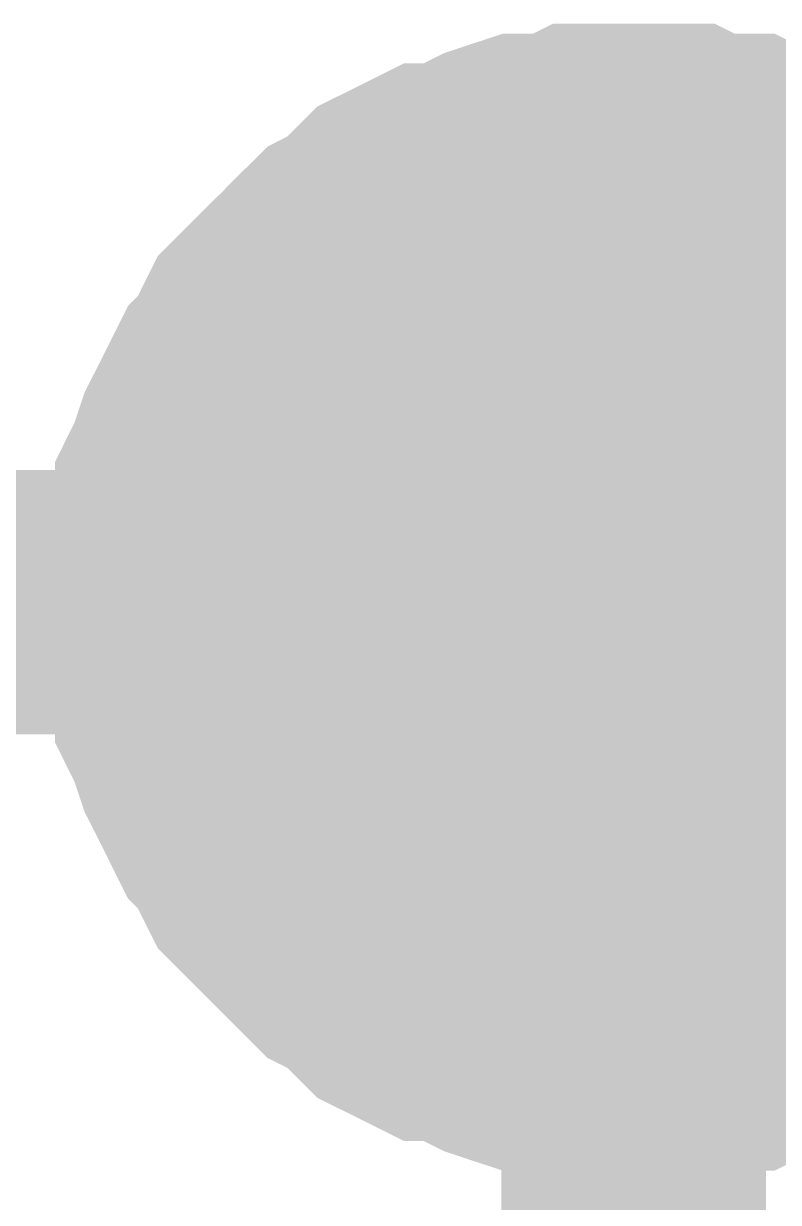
# Model space of a CAD drawing. Header units: inches. Extents: x 0 to 432, y 0 to 280.
# Drawn here: x 202.519 to 203.373, y 207.59 to 208.925 of the extents above; entities that cross this region are included whole.
import ezdxf

# ---------------------------------------------------------------- set-up
doc = ezdxf.new("R2010")
doc.units = ezdxf.units.IN
doc.layers.add('Sheet', color=255, linetype='Continuous')

msp = doc.modelspace()

# ---------------------------------------------------------------- linework, layer by layer
at = {"layer": 'Sheet'}
for points in [[(202.6926, 208.2698, 0.2997, 0.2997, 0), (202.6926, 208.2923, 0.2997, 0.2997, 0), (202.6926, 208.3259, 0.2997, 0.2997, 0), (202.7039, 208.3484, 0.2997, 0.2997, 0), (202.7039, 208.3709, 0.2997, 0.2997, 0), (202.7039, 208.3933, 0.2997, 0.2997, 0), (202.7151, 208.4158, 0.2997, 0.2997, 0), (202.7263, 208.4495, 0.2997, 0.2997, 0), (202.7376, 208.4719, 0.2997, 0.2997, 0), (202.7488, 208.4944, 0.2997, 0.2997, 0), (202.76, 208.5168, 0.2997, 0.2997, 0), (202.7712, 208.5281, 0.2997, 0.2997, 0), (202.7825, 208.5505, 0.2997, 0.2997, 0), (202.7937, 208.573, 0.2997, 0.2997, 0), (202.8162, 208.5955, 0.2997, 0.2997, 0), (202.8274, 208.6067, 0.2997, 0.2997, 0), (202.8499, 208.6291, 0.2997, 0.2997, 0), (202.8611, 208.6404, 0.2997, 0.2997, 0), (202.8836, 208.6628, 0.2997, 0.2997, 0), (202.906, 208.6741, 0.2997, 0.2997, 0), (202.9172, 208.6853, 0.2997, 0.2997, 0), (202.9397, 208.7078, 0.2997, 0.2997, 0), (202.9622, 208.719, 0.2997, 0.2997, 0), (202.9846, 208.7302, 0.2997, 0.2997, 0), (203.0071, 208.7302, 0.2997, 0.2997, 0), (203.0296, 208.7414, 0.2997, 0.2997, 0), (203.052, 208.7527, 0.2997, 0.2997, 0), (203.0857, 208.7639, 0.2997, 0.2997, 0), (203.1082, 208.7639, 0.2997, 0.2997, 0), (203.1306, 208.7639, 0.2997, 0.2997, 0), (203.1531, 208.7751, 0.2997, 0.2997, 0), (203.1868, 208.7751, 0.2997, 0.2997, 0), (203.2092, 208.7751, 0.2997, 0.2997, 0)], [(202.6926, 208.2698, 0.2997, 0.2997, 0), (202.6926, 208.2923, 0.2997, 0.2997, 0), (202.6926, 208.3259, 0.2997, 0.2997, 0), (202.7039, 208.3484, 0.2997, 0.2997, 0), (202.7039, 208.3709, 0.2997, 0.2997, 0), (202.7039, 208.3933, 0.2997, 0.2997, 0), (202.7151, 208.4158, 0.2997, 0.2997, 0), (202.7263, 208.4495, 0.2997, 0.2997, 0), (202.7376, 208.4719, 0.2997, 0.2997, 0), (202.7488, 208.4944, 0.2997, 0.2997, 0), (202.76, 208.5168, 0.2997, 0.2997, 0), (202.7712, 208.5281, 0.2997, 0.2997, 0), (202.7825, 208.5505, 0.2997, 0.2997, 0), (202.7937, 208.573, 0.2997, 0.2997, 0), (202.8162, 208.5955, 0.2997, 0.2997, 0), (202.8274, 208.6067, 0.2997, 0.2997, 0), (202.8499, 208.6291, 0.2997, 0.2997, 0), (202.8611, 208.6404, 0.2997, 0.2997, 0), (202.8836, 208.6628, 0.2997, 0.2997, 0), (202.906, 208.6741, 0.2997, 0.2997, 0), (202.9172, 208.6853, 0.2997, 0.2997, 0), (202.9397, 208.7078, 0.2997, 0.2997, 0), (202.9622, 208.719, 0.2997, 0.2997, 0), (202.9846, 208.7302, 0.2997, 0.2997, 0), (203.0071, 208.7302, 0.2997, 0.2997, 0), (203.0296, 208.7414, 0.2997, 0.2997, 0), (203.052, 208.7527, 0.2997, 0.2997, 0), (203.0857, 208.7639, 0.2997, 0.2997, 0), (203.1082, 208.7639, 0.2997, 0.2997, 0), (203.1306, 208.7639, 0.2997, 0.2997, 0), (203.1531, 208.7751, 0.2997, 0.2997, 0), (203.1868, 208.7751, 0.2997, 0.2997, 0), (203.2092, 208.7751, 0.2997, 0.2997, 0)], [(202.6926, 208.2698, 0.2997, 0.2997, 0), (202.6926, 208.2923, 0.2997, 0.2997, 0), (202.6926, 208.3259, 0.2997, 0.2997, 0), (202.7039, 208.3484, 0.2997, 0.2997, 0), (202.7039, 208.3709, 0.2997, 0.2997, 0), (202.7039, 208.3933, 0.2997, 0.2997, 0), (202.7151, 208.4158, 0.2997, 0.2997, 0), (202.7263, 208.4495, 0.2997, 0.2997, 0), (202.7376, 208.4719, 0.2997, 0.2997, 0), (202.7488, 208.4944, 0.2997, 0.2997, 0), (202.76, 208.5168, 0.2997, 0.2997, 0), (202.7712, 208.5281, 0.2997, 0.2997, 0), (202.7825, 208.5505, 0.2997, 0.2997, 0), (202.7937, 208.573, 0.2997, 0.2997, 0), (202.8162, 208.5955, 0.2997, 0.2997, 0), (202.8274, 208.6067, 0.2997, 0.2997, 0), (202.8499, 208.6291, 0.2997, 0.2997, 0), (202.8611, 208.6404, 0.2997, 0.2997, 0), (202.8836, 208.6628, 0.2997, 0.2997, 0), (202.906, 208.6741, 0.2997, 0.2997, 0), (202.9172, 208.6853, 0.2997, 0.2997, 0), (202.9397, 208.7078, 0.2997, 0.2997, 0), (202.9622, 208.719, 0.2997, 0.2997, 0), (202.9846, 208.7302, 0.2997, 0.2997, 0), (203.0071, 208.7302, 0.2997, 0.2997, 0), (203.0296, 208.7414, 0.2997, 0.2997, 0), (203.052, 208.7527, 0.2997, 0.2997, 0), (203.0857, 208.7639, 0.2997, 0.2997, 0), (203.1082, 208.7639, 0.2997, 0.2997, 0), (203.1306, 208.7639, 0.2997, 0.2997, 0), (203.1531, 208.7751, 0.2997, 0.2997, 0), (203.1868, 208.7751, 0.2997, 0.2997, 0), (203.2092, 208.7751, 0.2997, 0.2997, 0)], [(202.6926, 208.2698, 0.2997, 0.2997, 0), (202.6926, 208.2923, 0.2997, 0.2997, 0), (202.6926, 208.3259, 0.2997, 0.2997, 0), (202.7039, 208.3484, 0.2997, 0.2997, 0), (202.7039, 208.3709, 0.2997, 0.2997, 0), (202.7039, 208.3933, 0.2997, 0.2997, 0), (202.7151, 208.4158, 0.2997, 0.2997, 0), (202.7263, 208.4495, 0.2997, 0.2997, 0), (202.7376, 208.4719, 0.2997, 0.2997, 0), (202.7488, 208.4944, 0.2997, 0.2997, 0), (202.76, 208.5168, 0.2997, 0.2997, 0), (202.7712, 208.5281, 0.2997, 0.2997, 0), (202.7825, 208.5505, 0.2997, 0.2997, 0), (202.7937, 208.573, 0.2997, 0.2997, 0), (202.8162, 208.5955, 0.2997, 0.2997, 0), (202.8274, 208.6067, 0.2997, 0.2997, 0), (202.8499, 208.6291, 0.2997, 0.2997, 0), (202.8611, 208.6404, 0.2997, 0.2997, 0), (202.8836, 208.6628, 0.2997, 0.2997, 0), (202.906, 208.6741, 0.2997, 0.2997, 0), (202.9172, 208.6853, 0.2997, 0.2997, 0), (202.9397, 208.7078, 0.2997, 0.2997, 0), (202.9622, 208.719, 0.2997, 0.2997, 0), (202.9846, 208.7302, 0.2997, 0.2997, 0), (203.0071, 208.7302, 0.2997, 0.2997, 0), (203.0296, 208.7414, 0.2997, 0.2997, 0), (203.052, 208.7527, 0.2997, 0.2997, 0), (203.0857, 208.7639, 0.2997, 0.2997, 0), (203.1082, 208.7639, 0.2997, 0.2997, 0), (203.1306, 208.7639, 0.2997, 0.2997, 0), (203.1531, 208.7751, 0.2997, 0.2997, 0), (203.1868, 208.7751, 0.2997, 0.2997, 0), (203.2092, 208.7751, 0.2997, 0.2997, 0)], [(203.2092, 208.7751, 0.2997, 0.2997, 0), (203.2092, 208.7751, 0.2997, 0.2997, 0)], [(203.2092, 208.7751, 0.2997, 0.2997, 0), (203.2317, 208.7751, 0.2997, 0.2997, 0), (203.2654, 208.7751, 0.2997, 0.2997, 0), (203.2879, 208.7639, 0.2997, 0.2997, 0), (203.3103, 208.7639, 0.2997, 0.2997, 0), (203.3328, 208.7639, 0.2997, 0.2997, 0), (203.3552, 208.7527, 0.2997, 0.2997, 0), (203.3889, 208.7414, 0.2997, 0.2997, 0), (203.4114, 208.7302, 0.2997, 0.2997, 0), (203.4339, 208.7302, 0.2997, 0.2997, 0), (203.4563, 208.719, 0.2997, 0.2997, 0), (203.4676, 208.7078, 0.2997, 0.2997, 0), (203.49, 208.6853, 0.2997, 0.2997, 0), (203.5125, 208.6741, 0.2997, 0.2997, 0), (203.5349, 208.6628, 0.2997, 0.2997, 0)], [(203.2092, 208.7751, 0.2997, 0.2997, 0), (203.2092, 208.7751, 0.2997, 0.2997, 0)], [(203.2092, 208.7751, 0.2997, 0.2997, 0), (203.2317, 208.7751, 0.2997, 0.2997, 0), (203.2654, 208.7751, 0.2997, 0.2997, 0), (203.2879, 208.7639, 0.2997, 0.2997, 0), (203.3103, 208.7639, 0.2997, 0.2997, 0), (203.3328, 208.7639, 0.2997, 0.2997, 0), (203.3552, 208.7527, 0.2997, 0.2997, 0), (203.3889, 208.7414, 0.2997, 0.2997, 0), (203.4114, 208.7302, 0.2997, 0.2997, 0), (203.4339, 208.7302, 0.2997, 0.2997, 0), (203.4563, 208.719, 0.2997, 0.2997, 0), (203.4676, 208.7078, 0.2997, 0.2997, 0), (203.49, 208.6853, 0.2997, 0.2997, 0), (203.5125, 208.6741, 0.2997, 0.2997, 0), (203.5349, 208.6628, 0.2997, 0.2997, 0)], [(203.2092, 208.7751, 0.2997, 0.2997, 0), (203.2092, 208.7751, 0.2997, 0.2997, 0)], [(203.2092, 208.7751, 0.2997, 0.2997, 0), (203.2317, 208.7751, 0.2997, 0.2997, 0), (203.2654, 208.7751, 0.2997, 0.2997, 0), (203.2879, 208.7639, 0.2997, 0.2997, 0), (203.3103, 208.7639, 0.2997, 0.2997, 0), (203.3328, 208.7639, 0.2997, 0.2997, 0), (203.3552, 208.7527, 0.2997, 0.2997, 0), (203.3889, 208.7414, 0.2997, 0.2997, 0), (203.4114, 208.7302, 0.2997, 0.2997, 0), (203.4339, 208.7302, 0.2997, 0.2997, 0), (203.4563, 208.719, 0.2997, 0.2997, 0), (203.4676, 208.7078, 0.2997, 0.2997, 0), (203.49, 208.6853, 0.2997, 0.2997, 0), (203.5125, 208.6741, 0.2997, 0.2997, 0), (203.5349, 208.6628, 0.2997, 0.2997, 0)], [(203.2092, 208.7751, 0.2997, 0.2997, 0), (203.2092, 208.7751, 0.2997, 0.2997, 0)], [(203.2092, 208.7751, 0.2997, 0.2997, 0), (203.2317, 208.7751, 0.2997, 0.2997, 0), (203.2654, 208.7751, 0.2997, 0.2997, 0), (203.2879, 208.7639, 0.2997, 0.2997, 0), (203.3103, 208.7639, 0.2997, 0.2997, 0), (203.3328, 208.7639, 0.2997, 0.2997, 0), (203.3552, 208.7527, 0.2997, 0.2997, 0), (203.3889, 208.7414, 0.2997, 0.2997, 0), (203.4114, 208.7302, 0.2997, 0.2997, 0), (203.4339, 208.7302, 0.2997, 0.2997, 0), (203.4563, 208.719, 0.2997, 0.2997, 0), (203.4676, 208.7078, 0.2997, 0.2997, 0), (203.49, 208.6853, 0.2997, 0.2997, 0), (203.5125, 208.6741, 0.2997, 0.2997, 0), (203.5349, 208.6628, 0.2997, 0.2997, 0)], [(202.6926, 208.2698, 0.0991, 0.0991, 0), (202.6926, 208.2923, 0.0991, 0.0991, 0), (202.6926, 208.3259, 0.0991, 0.0991, 0), (202.7039, 208.3484, 0.0991, 0.0991, 0), (202.7039, 208.3709, 0.0991, 0.0991, 0), (202.7039, 208.3933, 0.0991, 0.0991, 0), (202.7151, 208.4158, 0.0991, 0.0991, 0), (202.7263, 208.4495, 0.0991, 0.0991, 0), (202.7376, 208.4719, 0.0991, 0.0991, 0), (202.7488, 208.4944, 0.0991, 0.0991, 0), (202.76, 208.5168, 0.0991, 0.0991, 0), (202.7712, 208.5281, 0.0991, 0.0991, 0), (202.7825, 208.5505, 0.0991, 0.0991, 0), (202.7937, 208.573, 0.0991, 0.0991, 0), (202.8162, 208.5955, 0.0991, 0.0991, 0), (202.8274, 208.6067, 0.0991, 0.0991, 0), (202.8499, 208.6291, 0.0991, 0.0991, 0), (202.8611, 208.6404, 0.0991, 0.0991, 0), (202.8836, 208.6628, 0.0991, 0.0991, 0), (202.906, 208.6741, 0.0991, 0.0991, 0), (202.9172, 208.6853, 0.0991, 0.0991, 0), (202.9397, 208.7078, 0.0991, 0.0991, 0), (202.9622, 208.719, 0.0991, 0.0991, 0), (202.9846, 208.7302, 0.0991, 0.0991, 0), (203.0071, 208.7302, 0.0991, 0.0991, 0), (203.0296, 208.7414, 0.0991, 0.0991, 0), (203.052, 208.7527, 0.0991, 0.0991, 0), (203.0857, 208.7639, 0.0991, 0.0991, 0), (203.1082, 208.7639, 0.0991, 0.0991, 0), (203.1306, 208.7639, 0.0991, 0.0991, 0), (203.1531, 208.7751, 0.0991, 0.0991, 0), (203.1868, 208.7751, 0.0991, 0.0991, 0), (203.2092, 208.7751, 0.0991, 0.0991, 0)], [(202.6926, 208.2698, 0.0991, 0.0991, 0), (202.6926, 208.2923, 0.0991, 0.0991, 0), (202.6926, 208.3259, 0.0991, 0.0991, 0), (202.7039, 208.3484, 0.0991, 0.0991, 0), (202.7039, 208.3709, 0.0991, 0.0991, 0), (202.7039, 208.3933, 0.0991, 0.0991, 0), (202.7151, 208.4158, 0.0991, 0.0991, 0), (202.7263, 208.4495, 0.0991, 0.0991, 0), (202.7376, 208.4719, 0.0991, 0.0991, 0), (202.7488, 208.4944, 0.0991, 0.0991, 0), (202.76, 208.5168, 0.0991, 0.0991, 0), (202.7712, 208.5281, 0.0991, 0.0991, 0), (202.7825, 208.5505, 0.0991, 0.0991, 0), (202.7937, 208.573, 0.0991, 0.0991, 0), (202.8162, 208.5955, 0.0991, 0.0991, 0), (202.8274, 208.6067, 0.0991, 0.0991, 0), (202.8499, 208.6291, 0.0991, 0.0991, 0), (202.8611, 208.6404, 0.0991, 0.0991, 0), (202.8836, 208.6628, 0.0991, 0.0991, 0), (202.906, 208.6741, 0.0991, 0.0991, 0), (202.9172, 208.6853, 0.0991, 0.0991, 0), (202.9397, 208.7078, 0.0991, 0.0991, 0), (202.9622, 208.719, 0.0991, 0.0991, 0), (202.9846, 208.7302, 0.0991, 0.0991, 0), (203.0071, 208.7302, 0.0991, 0.0991, 0), (203.0296, 208.7414, 0.0991, 0.0991, 0), (203.052, 208.7527, 0.0991, 0.0991, 0), (203.0857, 208.7639, 0.0991, 0.0991, 0), (203.1082, 208.7639, 0.0991, 0.0991, 0), (203.1306, 208.7639, 0.0991, 0.0991, 0), (203.1531, 208.7751, 0.0991, 0.0991, 0), (203.1868, 208.7751, 0.0991, 0.0991, 0), (203.2092, 208.7751, 0.0991, 0.0991, 0)], [(202.6926, 208.2698, 0.0991, 0.0991, 0), (202.6926, 208.2923, 0.0991, 0.0991, 0), (202.6926, 208.3259, 0.0991, 0.0991, 0), (202.7039, 208.3484, 0.0991, 0.0991, 0), (202.7039, 208.3709, 0.0991, 0.0991, 0), (202.7039, 208.3933, 0.0991, 0.0991, 0), (202.7151, 208.4158, 0.0991, 0.0991, 0), (202.7263, 208.4495, 0.0991, 0.0991, 0), (202.7376, 208.4719, 0.0991, 0.0991, 0), (202.7488, 208.4944, 0.0991, 0.0991, 0), (202.76, 208.5168, 0.0991, 0.0991, 0), (202.7712, 208.5281, 0.0991, 0.0991, 0), (202.7825, 208.5505, 0.0991, 0.0991, 0), (202.7937, 208.573, 0.0991, 0.0991, 0), (202.8162, 208.5955, 0.0991, 0.0991, 0), (202.8274, 208.6067, 0.0991, 0.0991, 0), (202.8499, 208.6291, 0.0991, 0.0991, 0), (202.8611, 208.6404, 0.0991, 0.0991, 0), (202.8836, 208.6628, 0.0991, 0.0991, 0), (202.906, 208.6741, 0.0991, 0.0991, 0), (202.9172, 208.6853, 0.0991, 0.0991, 0), (202.9397, 208.7078, 0.0991, 0.0991, 0), (202.9622, 208.719, 0.0991, 0.0991, 0), (202.9846, 208.7302, 0.0991, 0.0991, 0), (203.0071, 208.7302, 0.0991, 0.0991, 0), (203.0296, 208.7414, 0.0991, 0.0991, 0), (203.052, 208.7527, 0.0991, 0.0991, 0), (203.0857, 208.7639, 0.0991, 0.0991, 0), (203.1082, 208.7639, 0.0991, 0.0991, 0), (203.1306, 208.7639, 0.0991, 0.0991, 0), (203.1531, 208.7751, 0.0991, 0.0991, 0), (203.1868, 208.7751, 0.0991, 0.0991, 0), (203.2092, 208.7751, 0.0991, 0.0991, 0)], [(202.6926, 208.2698, 0.0991, 0.0991, 0), (202.6926, 208.2923, 0.0991, 0.0991, 0), (202.6926, 208.3259, 0.0991, 0.0991, 0), (202.7039, 208.3484, 0.0991, 0.0991, 0), (202.7039, 208.3709, 0.0991, 0.0991, 0), (202.7039, 208.3933, 0.0991, 0.0991, 0), (202.7151, 208.4158, 0.0991, 0.0991, 0), (202.7263, 208.4495, 0.0991, 0.0991, 0), (202.7376, 208.4719, 0.0991, 0.0991, 0), (202.7488, 208.4944, 0.0991, 0.0991, 0), (202.76, 208.5168, 0.0991, 0.0991, 0), (202.7712, 208.5281, 0.0991, 0.0991, 0), (202.7825, 208.5505, 0.0991, 0.0991, 0), (202.7937, 208.573, 0.0991, 0.0991, 0), (202.8162, 208.5955, 0.0991, 0.0991, 0), (202.8274, 208.6067, 0.0991, 0.0991, 0), (202.8499, 208.6291, 0.0991, 0.0991, 0), (202.8611, 208.6404, 0.0991, 0.0991, 0), (202.8836, 208.6628, 0.0991, 0.0991, 0), (202.906, 208.6741, 0.0991, 0.0991, 0), (202.9172, 208.6853, 0.0991, 0.0991, 0), (202.9397, 208.7078, 0.0991, 0.0991, 0), (202.9622, 208.719, 0.0991, 0.0991, 0), (202.9846, 208.7302, 0.0991, 0.0991, 0), (203.0071, 208.7302, 0.0991, 0.0991, 0), (203.0296, 208.7414, 0.0991, 0.0991, 0), (203.052, 208.7527, 0.0991, 0.0991, 0), (203.0857, 208.7639, 0.0991, 0.0991, 0), (203.1082, 208.7639, 0.0991, 0.0991, 0), (203.1306, 208.7639, 0.0991, 0.0991, 0), (203.1531, 208.7751, 0.0991, 0.0991, 0), (203.1868, 208.7751, 0.0991, 0.0991, 0), (203.2092, 208.7751, 0.0991, 0.0991, 0)], [(203.2092, 208.7751, 0.0991, 0.0991, 0), (203.2092, 208.7751, 0.0991, 0.0991, 0)], [(203.2092, 208.7751, 0.0991, 0.0991, 0), (203.2317, 208.7751, 0.0991, 0.0991, 0), (203.2654, 208.7751, 0.0991, 0.0991, 0), (203.2879, 208.7639, 0.0991, 0.0991, 0), (203.3103, 208.7639, 0.0991, 0.0991, 0), (203.3328, 208.7639, 0.0991, 0.0991, 0), (203.3552, 208.7527, 0.0991, 0.0991, 0), (203.3889, 208.7414, 0.0991, 0.0991, 0), (203.4114, 208.7302, 0.0991, 0.0991, 0), (203.4339, 208.7302, 0.0991, 0.0991, 0)], [(203.2092, 208.7751, 0.0991, 0.0991, 0), (203.2092, 208.7751, 0.0991, 0.0991, 0)], [(203.2092, 208.7751, 0.0991, 0.0991, 0), (203.2317, 208.7751, 0.0991, 0.0991, 0), (203.2654, 208.7751, 0.0991, 0.0991, 0), (203.2879, 208.7639, 0.0991, 0.0991, 0), (203.3103, 208.7639, 0.0991, 0.0991, 0), (203.3328, 208.7639, 0.0991, 0.0991, 0), (203.3552, 208.7527, 0.0991, 0.0991, 0), (203.3889, 208.7414, 0.0991, 0.0991, 0), (203.4114, 208.7302, 0.0991, 0.0991, 0), (203.4339, 208.7302, 0.0991, 0.0991, 0)], [(203.2092, 208.7751, 0.0991, 0.0991, 0), (203.2092, 208.7751, 0.0991, 0.0991, 0)], [(203.2092, 208.7751, 0.0991, 0.0991, 0), (203.2317, 208.7751, 0.0991, 0.0991, 0), (203.2654, 208.7751, 0.0991, 0.0991, 0), (203.2879, 208.7639, 0.0991, 0.0991, 0), (203.3103, 208.7639, 0.0991, 0.0991, 0), (203.3328, 208.7639, 0.0991, 0.0991, 0), (203.3552, 208.7527, 0.0991, 0.0991, 0), (203.3889, 208.7414, 0.0991, 0.0991, 0), (203.4114, 208.7302, 0.0991, 0.0991, 0), (203.4339, 208.7302, 0.0991, 0.0991, 0)], [(203.2092, 208.7751, 0.0991, 0.0991, 0), (203.2092, 208.7751, 0.0991, 0.0991, 0)], [(203.2092, 208.7751, 0.0991, 0.0991, 0), (203.2317, 208.7751, 0.0991, 0.0991, 0), (203.2654, 208.7751, 0.0991, 0.0991, 0), (203.2879, 208.7639, 0.0991, 0.0991, 0), (203.3103, 208.7639, 0.0991, 0.0991, 0), (203.3328, 208.7639, 0.0991, 0.0991, 0), (203.3552, 208.7527, 0.0991, 0.0991, 0), (203.3889, 208.7414, 0.0991, 0.0991, 0), (203.4114, 208.7302, 0.0991, 0.0991, 0), (203.4339, 208.7302, 0.0991, 0.0991, 0)], [(96.5283, 205.4735, 0.2997, 0.2997, 0), (96.5283, 208.2698, 0.2997, 0.2997, 0), (111.7685, 208.2698, 0.2997, 0.2997, 0), (203.2092, 208.2698, 0.2997, 0.2997, 0), (215.9, 208.2698, 0.2997, 0.2997, 0), (312.4283, 208.2698, 0.2997, 0.2997, 0), (312.4283, 199.3757, 0.2997, 0.2997, 0)], [(203.2092, 207.7644, 0.2997, 0.2997, 0), (203.1868, 207.7644, 0.2997, 0.2997, 0), (203.1531, 207.7644, 0.2997, 0.2997, 0), (203.1306, 207.7757, 0.2997, 0.2997, 0), (203.1082, 207.7757, 0.2997, 0.2997, 0), (203.0857, 207.7757, 0.2997, 0.2997, 0), (203.052, 207.7869, 0.2997, 0.2997, 0), (203.0296, 207.7981, 0.2997, 0.2997, 0), (203.0071, 207.8094, 0.2997, 0.2997, 0), (202.9846, 207.8094, 0.2997, 0.2997, 0), (202.9622, 207.8206, 0.2997, 0.2997, 0), (202.9397, 207.8318, 0.2997, 0.2997, 0), (202.9172, 207.8543, 0.2997, 0.2997, 0), (202.906, 207.8655, 0.2997, 0.2997, 0), (202.8836, 207.8767, 0.2997, 0.2997, 0), (202.8611, 207.8992, 0.2997, 0.2997, 0), (202.8499, 207.9104, 0.2997, 0.2997, 0), (202.8274, 207.9329, 0.2997, 0.2997, 0), (202.8162, 207.9441, 0.2997, 0.2997, 0), (202.7937, 207.9666, 0.2997, 0.2997, 0), (202.7825, 207.989, 0.2997, 0.2997, 0), (202.7712, 208.0115, 0.2997, 0.2997, 0), (202.76, 208.0227, 0.2997, 0.2997, 0), (202.7488, 208.0452, 0.2997, 0.2997, 0), (202.7376, 208.0677, 0.2997, 0.2997, 0), (202.7263, 208.0901, 0.2997, 0.2997, 0), (202.7151, 208.1238, 0.2997, 0.2997, 0), (202.7039, 208.1463, 0.2997, 0.2997, 0), (202.7039, 208.1687, 0.2997, 0.2997, 0), (202.7039, 208.1912, 0.2997, 0.2997, 0), (202.6926, 208.2136, 0.2997, 0.2997, 0), (202.6926, 208.2473, 0.2997, 0.2997, 0), (202.6926, 208.2698, 0.2997, 0.2997, 0)], [(202.6926, 208.2698, 0.2997, 0.2997, 0), (202.6926, 208.2698, 0.2997, 0.2997, 0)], [(203.2092, 207.7644, 0.2997, 0.2997, 0), (203.1868, 207.7644, 0.2997, 0.2997, 0), (203.1531, 207.7644, 0.2997, 0.2997, 0), (203.1306, 207.7757, 0.2997, 0.2997, 0), (203.1082, 207.7757, 0.2997, 0.2997, 0), (203.0857, 207.7757, 0.2997, 0.2997, 0), (203.052, 207.7869, 0.2997, 0.2997, 0), (203.0296, 207.7981, 0.2997, 0.2997, 0), (203.0071, 207.8094, 0.2997, 0.2997, 0), (202.9846, 207.8094, 0.2997, 0.2997, 0), (202.9622, 207.8206, 0.2997, 0.2997, 0), (202.9397, 207.8318, 0.2997, 0.2997, 0), (202.9172, 207.8543, 0.2997, 0.2997, 0), (202.906, 207.8655, 0.2997, 0.2997, 0), (202.8836, 207.8767, 0.2997, 0.2997, 0), (202.8611, 207.8992, 0.2997, 0.2997, 0), (202.8499, 207.9104, 0.2997, 0.2997, 0), (202.8274, 207.9329, 0.2997, 0.2997, 0), (202.8162, 207.9441, 0.2997, 0.2997, 0), (202.7937, 207.9666, 0.2997, 0.2997, 0), (202.7825, 207.989, 0.2997, 0.2997, 0), (202.7712, 208.0115, 0.2997, 0.2997, 0), (202.76, 208.0227, 0.2997, 0.2997, 0), (202.7488, 208.0452, 0.2997, 0.2997, 0), (202.7376, 208.0677, 0.2997, 0.2997, 0), (202.7263, 208.0901, 0.2997, 0.2997, 0), (202.7151, 208.1238, 0.2997, 0.2997, 0), (202.7039, 208.1463, 0.2997, 0.2997, 0), (202.7039, 208.1687, 0.2997, 0.2997, 0), (202.7039, 208.1912, 0.2997, 0.2997, 0), (202.6926, 208.2136, 0.2997, 0.2997, 0), (202.6926, 208.2473, 0.2997, 0.2997, 0), (202.6926, 208.2698, 0.2997, 0.2997, 0)], [(202.6926, 208.2698, 0.2997, 0.2997, 0), (202.6926, 208.2698, 0.2997, 0.2997, 0)], [(203.2092, 207.7644, 0.2997, 0.2997, 0), (203.1868, 207.7644, 0.2997, 0.2997, 0), (203.1531, 207.7644, 0.2997, 0.2997, 0), (203.1306, 207.7757, 0.2997, 0.2997, 0), (203.1082, 207.7757, 0.2997, 0.2997, 0), (203.0857, 207.7757, 0.2997, 0.2997, 0), (203.052, 207.7869, 0.2997, 0.2997, 0), (203.0296, 207.7981, 0.2997, 0.2997, 0), (203.0071, 207.8094, 0.2997, 0.2997, 0), (202.9846, 207.8094, 0.2997, 0.2997, 0), (202.9622, 207.8206, 0.2997, 0.2997, 0), (202.9397, 207.8318, 0.2997, 0.2997, 0), (202.9172, 207.8543, 0.2997, 0.2997, 0), (202.906, 207.8655, 0.2997, 0.2997, 0), (202.8836, 207.8767, 0.2997, 0.2997, 0), (202.8611, 207.8992, 0.2997, 0.2997, 0), (202.8499, 207.9104, 0.2997, 0.2997, 0), (202.8274, 207.9329, 0.2997, 0.2997, 0), (202.8162, 207.9441, 0.2997, 0.2997, 0), (202.7937, 207.9666, 0.2997, 0.2997, 0), (202.7825, 207.989, 0.2997, 0.2997, 0), (202.7712, 208.0115, 0.2997, 0.2997, 0), (202.76, 208.0227, 0.2997, 0.2997, 0), (202.7488, 208.0452, 0.2997, 0.2997, 0), (202.7376, 208.0677, 0.2997, 0.2997, 0), (202.7263, 208.0901, 0.2997, 0.2997, 0), (202.7151, 208.1238, 0.2997, 0.2997, 0), (202.7039, 208.1463, 0.2997, 0.2997, 0), (202.7039, 208.1687, 0.2997, 0.2997, 0), (202.7039, 208.1912, 0.2997, 0.2997, 0), (202.6926, 208.2136, 0.2997, 0.2997, 0), (202.6926, 208.2473, 0.2997, 0.2997, 0), (202.6926, 208.2698, 0.2997, 0.2997, 0)], [(202.6926, 208.2698, 0.2997, 0.2997, 0), (202.6926, 208.2698, 0.2997, 0.2997, 0)], [(203.2092, 207.7644, 0.2997, 0.2997, 0), (203.1868, 207.7644, 0.2997, 0.2997, 0), (203.1531, 207.7644, 0.2997, 0.2997, 0), (203.1306, 207.7757, 0.2997, 0.2997, 0), (203.1082, 207.7757, 0.2997, 0.2997, 0), (203.0857, 207.7757, 0.2997, 0.2997, 0), (203.052, 207.7869, 0.2997, 0.2997, 0), (203.0296, 207.7981, 0.2997, 0.2997, 0), (203.0071, 207.8094, 0.2997, 0.2997, 0), (202.9846, 207.8094, 0.2997, 0.2997, 0), (202.9622, 207.8206, 0.2997, 0.2997, 0), (202.9397, 207.8318, 0.2997, 0.2997, 0), (202.9172, 207.8543, 0.2997, 0.2997, 0), (202.906, 207.8655, 0.2997, 0.2997, 0), (202.8836, 207.8767, 0.2997, 0.2997, 0), (202.8611, 207.8992, 0.2997, 0.2997, 0), (202.8499, 207.9104, 0.2997, 0.2997, 0), (202.8274, 207.9329, 0.2997, 0.2997, 0), (202.8162, 207.9441, 0.2997, 0.2997, 0), (202.7937, 207.9666, 0.2997, 0.2997, 0), (202.7825, 207.989, 0.2997, 0.2997, 0), (202.7712, 208.0115, 0.2997, 0.2997, 0), (202.76, 208.0227, 0.2997, 0.2997, 0), (202.7488, 208.0452, 0.2997, 0.2997, 0), (202.7376, 208.0677, 0.2997, 0.2997, 0), (202.7263, 208.0901, 0.2997, 0.2997, 0), (202.7151, 208.1238, 0.2997, 0.2997, 0), (202.7039, 208.1463, 0.2997, 0.2997, 0), (202.7039, 208.1687, 0.2997, 0.2997, 0), (202.7039, 208.1912, 0.2997, 0.2997, 0), (202.6926, 208.2136, 0.2997, 0.2997, 0), (202.6926, 208.2473, 0.2997, 0.2997, 0), (202.6926, 208.2698, 0.2997, 0.2997, 0)], [(202.6926, 208.2698, 0.2997, 0.2997, 0), (202.6926, 208.2698, 0.2997, 0.2997, 0)], [(203.2092, 205.7318, 0.2997, 0.2997, 0), (203.2092, 208.2698, 0.2997, 0.2997, 0)], [(203.2092, 207.7644, 0.0991, 0.0991, 0), (203.1868, 207.7644, 0.0991, 0.0991, 0), (203.1531, 207.7644, 0.0991, 0.0991, 0), (203.1306, 207.7757, 0.0991, 0.0991, 0), (203.1082, 207.7757, 0.0991, 0.0991, 0), (203.0857, 207.7757, 0.0991, 0.0991, 0), (203.052, 207.7869, 0.0991, 0.0991, 0), (203.0296, 207.7981, 0.0991, 0.0991, 0), (203.0071, 207.8094, 0.0991, 0.0991, 0), (202.9846, 207.8094, 0.0991, 0.0991, 0), (202.9622, 207.8206, 0.0991, 0.0991, 0), (202.9397, 207.8318, 0.0991, 0.0991, 0), (202.9172, 207.8543, 0.0991, 0.0991, 0), (202.906, 207.8655, 0.0991, 0.0991, 0), (202.8836, 207.8767, 0.0991, 0.0991, 0), (202.8611, 207.8992, 0.0991, 0.0991, 0), (202.8499, 207.9104, 0.0991, 0.0991, 0), (202.8274, 207.9329, 0.0991, 0.0991, 0), (202.8162, 207.9441, 0.0991, 0.0991, 0), (202.7937, 207.9666, 0.0991, 0.0991, 0), (202.7825, 207.989, 0.0991, 0.0991, 0), (202.7712, 208.0115, 0.0991, 0.0991, 0), (202.76, 208.0227, 0.0991, 0.0991, 0), (202.7488, 208.0452, 0.0991, 0.0991, 0), (202.7376, 208.0677, 0.0991, 0.0991, 0), (202.7263, 208.0901, 0.0991, 0.0991, 0), (202.7151, 208.1238, 0.0991, 0.0991, 0), (202.7039, 208.1463, 0.0991, 0.0991, 0), (202.7039, 208.1687, 0.0991, 0.0991, 0), (202.7039, 208.1912, 0.0991, 0.0991, 0), (202.6926, 208.2136, 0.0991, 0.0991, 0), (202.6926, 208.2473, 0.0991, 0.0991, 0), (202.6926, 208.2698, 0.0991, 0.0991, 0)], [(202.6926, 208.2698, 0.0991, 0.0991, 0), (202.6926, 208.2698, 0.0991, 0.0991, 0)], [(203.2092, 207.7644, 0.0991, 0.0991, 0), (203.1868, 207.7644, 0.0991, 0.0991, 0), (203.1531, 207.7644, 0.0991, 0.0991, 0), (203.1306, 207.7757, 0.0991, 0.0991, 0), (203.1082, 207.7757, 0.0991, 0.0991, 0), (203.0857, 207.7757, 0.0991, 0.0991, 0), (203.052, 207.7869, 0.0991, 0.0991, 0), (203.0296, 207.7981, 0.0991, 0.0991, 0), (203.0071, 207.8094, 0.0991, 0.0991, 0), (202.9846, 207.8094, 0.0991, 0.0991, 0), (202.9622, 207.8206, 0.0991, 0.0991, 0), (202.9397, 207.8318, 0.0991, 0.0991, 0), (202.9172, 207.8543, 0.0991, 0.0991, 0), (202.906, 207.8655, 0.0991, 0.0991, 0), (202.8836, 207.8767, 0.0991, 0.0991, 0), (202.8611, 207.8992, 0.0991, 0.0991, 0), (202.8499, 207.9104, 0.0991, 0.0991, 0), (202.8274, 207.9329, 0.0991, 0.0991, 0), (202.8162, 207.9441, 0.0991, 0.0991, 0), (202.7937, 207.9666, 0.0991, 0.0991, 0), (202.7825, 207.989, 0.0991, 0.0991, 0), (202.7712, 208.0115, 0.0991, 0.0991, 0), (202.76, 208.0227, 0.0991, 0.0991, 0), (202.7488, 208.0452, 0.0991, 0.0991, 0), (202.7376, 208.0677, 0.0991, 0.0991, 0), (202.7263, 208.0901, 0.0991, 0.0991, 0), (202.7151, 208.1238, 0.0991, 0.0991, 0), (202.7039, 208.1463, 0.0991, 0.0991, 0), (202.7039, 208.1687, 0.0991, 0.0991, 0), (202.7039, 208.1912, 0.0991, 0.0991, 0), (202.6926, 208.2136, 0.0991, 0.0991, 0), (202.6926, 208.2473, 0.0991, 0.0991, 0), (202.6926, 208.2698, 0.0991, 0.0991, 0)], [(202.6926, 208.2698, 0.0991, 0.0991, 0), (202.6926, 208.2698, 0.0991, 0.0991, 0)], [(203.2092, 207.7644, 0.0991, 0.0991, 0), (203.1868, 207.7644, 0.0991, 0.0991, 0), (203.1531, 207.7644, 0.0991, 0.0991, 0), (203.1306, 207.7757, 0.0991, 0.0991, 0), (203.1082, 207.7757, 0.0991, 0.0991, 0), (203.0857, 207.7757, 0.0991, 0.0991, 0), (203.052, 207.7869, 0.0991, 0.0991, 0), (203.0296, 207.7981, 0.0991, 0.0991, 0), (203.0071, 207.8094, 0.0991, 0.0991, 0), (202.9846, 207.8094, 0.0991, 0.0991, 0), (202.9622, 207.8206, 0.0991, 0.0991, 0), (202.9397, 207.8318, 0.0991, 0.0991, 0), (202.9172, 207.8543, 0.0991, 0.0991, 0), (202.906, 207.8655, 0.0991, 0.0991, 0), (202.8836, 207.8767, 0.0991, 0.0991, 0), (202.8611, 207.8992, 0.0991, 0.0991, 0), (202.8499, 207.9104, 0.0991, 0.0991, 0), (202.8274, 207.9329, 0.0991, 0.0991, 0), (202.8162, 207.9441, 0.0991, 0.0991, 0), (202.7937, 207.9666, 0.0991, 0.0991, 0), (202.7825, 207.989, 0.0991, 0.0991, 0), (202.7712, 208.0115, 0.0991, 0.0991, 0), (202.76, 208.0227, 0.0991, 0.0991, 0), (202.7488, 208.0452, 0.0991, 0.0991, 0), (202.7376, 208.0677, 0.0991, 0.0991, 0), (202.7263, 208.0901, 0.0991, 0.0991, 0), (202.7151, 208.1238, 0.0991, 0.0991, 0), (202.7039, 208.1463, 0.0991, 0.0991, 0), (202.7039, 208.1687, 0.0991, 0.0991, 0), (202.7039, 208.1912, 0.0991, 0.0991, 0), (202.6926, 208.2136, 0.0991, 0.0991, 0), (202.6926, 208.2473, 0.0991, 0.0991, 0), (202.6926, 208.2698, 0.0991, 0.0991, 0)], [(202.6926, 208.2698, 0.0991, 0.0991, 0), (202.6926, 208.2698, 0.0991, 0.0991, 0)], [(203.2092, 207.7644, 0.0991, 0.0991, 0), (203.1868, 207.7644, 0.0991, 0.0991, 0), (203.1531, 207.7644, 0.0991, 0.0991, 0), (203.1306, 207.7757, 0.0991, 0.0991, 0), (203.1082, 207.7757, 0.0991, 0.0991, 0), (203.0857, 207.7757, 0.0991, 0.0991, 0), (203.052, 207.7869, 0.0991, 0.0991, 0), (203.0296, 207.7981, 0.0991, 0.0991, 0), (203.0071, 207.8094, 0.0991, 0.0991, 0), (202.9846, 207.8094, 0.0991, 0.0991, 0), (202.9622, 207.8206, 0.0991, 0.0991, 0), (202.9397, 207.8318, 0.0991, 0.0991, 0), (202.9172, 207.8543, 0.0991, 0.0991, 0), (202.906, 207.8655, 0.0991, 0.0991, 0), (202.8836, 207.8767, 0.0991, 0.0991, 0), (202.8611, 207.8992, 0.0991, 0.0991, 0), (202.8499, 207.9104, 0.0991, 0.0991, 0), (202.8274, 207.9329, 0.0991, 0.0991, 0), (202.8162, 207.9441, 0.0991, 0.0991, 0), (202.7937, 207.9666, 0.0991, 0.0991, 0), (202.7825, 207.989, 0.0991, 0.0991, 0), (202.7712, 208.0115, 0.0991, 0.0991, 0), (202.76, 208.0227, 0.0991, 0.0991, 0), (202.7488, 208.0452, 0.0991, 0.0991, 0), (202.7376, 208.0677, 0.0991, 0.0991, 0), (202.7263, 208.0901, 0.0991, 0.0991, 0), (202.7151, 208.1238, 0.0991, 0.0991, 0), (202.7039, 208.1463, 0.0991, 0.0991, 0), (202.7039, 208.1687, 0.0991, 0.0991, 0), (202.7039, 208.1912, 0.0991, 0.0991, 0), (202.6926, 208.2136, 0.0991, 0.0991, 0), (202.6926, 208.2473, 0.0991, 0.0991, 0), (202.6926, 208.2698, 0.0991, 0.0991, 0)], [(202.6926, 208.2698, 0.0991, 0.0991, 0), (202.6926, 208.2698, 0.0991, 0.0991, 0)], [(203.5349, 207.8767, 0.2997, 0.2997, 0), (203.5125, 207.8655, 0.2997, 0.2997, 0), (203.49, 207.8543, 0.2997, 0.2997, 0), (203.4676, 207.8318, 0.2997, 0.2997, 0), (203.4563, 207.8206, 0.2997, 0.2997, 0), (203.4339, 207.8094, 0.2997, 0.2997, 0), (203.4114, 207.8094, 0.2997, 0.2997, 0), (203.3889, 207.7981, 0.2997, 0.2997, 0), (203.3552, 207.7869, 0.2997, 0.2997, 0), (203.3328, 207.7757, 0.2997, 0.2997, 0), (203.3103, 207.7757, 0.2997, 0.2997, 0), (203.2879, 207.7757, 0.2997, 0.2997, 0), (203.2654, 207.7644, 0.2997, 0.2997, 0), (203.2317, 207.7644, 0.2997, 0.2997, 0), (203.2092, 207.7644, 0.2997, 0.2997, 0)], [(203.5349, 207.8767, 0.2997, 0.2997, 0), (203.5125, 207.8655, 0.2997, 0.2997, 0), (203.49, 207.8543, 0.2997, 0.2997, 0), (203.4676, 207.8318, 0.2997, 0.2997, 0), (203.4563, 207.8206, 0.2997, 0.2997, 0), (203.4339, 207.8094, 0.2997, 0.2997, 0), (203.4114, 207.8094, 0.2997, 0.2997, 0), (203.3889, 207.7981, 0.2997, 0.2997, 0), (203.3552, 207.7869, 0.2997, 0.2997, 0), (203.3328, 207.7757, 0.2997, 0.2997, 0), (203.3103, 207.7757, 0.2997, 0.2997, 0), (203.2879, 207.7757, 0.2997, 0.2997, 0), (203.2654, 207.7644, 0.2997, 0.2997, 0), (203.2317, 207.7644, 0.2997, 0.2997, 0), (203.2092, 207.7644, 0.2997, 0.2997, 0)], [(203.5349, 207.8767, 0.2997, 0.2997, 0), (203.5125, 207.8655, 0.2997, 0.2997, 0), (203.49, 207.8543, 0.2997, 0.2997, 0), (203.4676, 207.8318, 0.2997, 0.2997, 0), (203.4563, 207.8206, 0.2997, 0.2997, 0), (203.4339, 207.8094, 0.2997, 0.2997, 0), (203.4114, 207.8094, 0.2997, 0.2997, 0), (203.3889, 207.7981, 0.2997, 0.2997, 0), (203.3552, 207.7869, 0.2997, 0.2997, 0), (203.3328, 207.7757, 0.2997, 0.2997, 0), (203.3103, 207.7757, 0.2997, 0.2997, 0), (203.2879, 207.7757, 0.2997, 0.2997, 0), (203.2654, 207.7644, 0.2997, 0.2997, 0), (203.2317, 207.7644, 0.2997, 0.2997, 0), (203.2092, 207.7644, 0.2997, 0.2997, 0)], [(203.5349, 207.8767, 0.2997, 0.2997, 0), (203.5125, 207.8655, 0.2997, 0.2997, 0), (203.49, 207.8543, 0.2997, 0.2997, 0), (203.4676, 207.8318, 0.2997, 0.2997, 0), (203.4563, 207.8206, 0.2997, 0.2997, 0), (203.4339, 207.8094, 0.2997, 0.2997, 0), (203.4114, 207.8094, 0.2997, 0.2997, 0), (203.3889, 207.7981, 0.2997, 0.2997, 0), (203.3552, 207.7869, 0.2997, 0.2997, 0), (203.3328, 207.7757, 0.2997, 0.2997, 0), (203.3103, 207.7757, 0.2997, 0.2997, 0), (203.2879, 207.7757, 0.2997, 0.2997, 0), (203.2654, 207.7644, 0.2997, 0.2997, 0), (203.2317, 207.7644, 0.2997, 0.2997, 0), (203.2092, 207.7644, 0.2997, 0.2997, 0)], [(203.4339, 207.8094, 0.0991, 0.0991, 0), (203.4114, 207.8094, 0.0991, 0.0991, 0), (203.3889, 207.7981, 0.0991, 0.0991, 0), (203.3552, 207.7869, 0.0991, 0.0991, 0), (203.3328, 207.7757, 0.0991, 0.0991, 0), (203.3103, 207.7757, 0.0991, 0.0991, 0), (203.2879, 207.7757, 0.0991, 0.0991, 0), (203.2654, 207.7644, 0.0991, 0.0991, 0), (203.2317, 207.7644, 0.0991, 0.0991, 0), (203.2092, 207.7644, 0.0991, 0.0991, 0)], [(203.4339, 207.8094, 0.0991, 0.0991, 0), (203.4114, 207.8094, 0.0991, 0.0991, 0), (203.3889, 207.7981, 0.0991, 0.0991, 0), (203.3552, 207.7869, 0.0991, 0.0991, 0), (203.3328, 207.7757, 0.0991, 0.0991, 0), (203.3103, 207.7757, 0.0991, 0.0991, 0), (203.2879, 207.7757, 0.0991, 0.0991, 0), (203.2654, 207.7644, 0.0991, 0.0991, 0), (203.2317, 207.7644, 0.0991, 0.0991, 0), (203.2092, 207.7644, 0.0991, 0.0991, 0)], [(203.4339, 207.8094, 0.0991, 0.0991, 0), (203.4114, 207.8094, 0.0991, 0.0991, 0), (203.3889, 207.7981, 0.0991, 0.0991, 0), (203.3552, 207.7869, 0.0991, 0.0991, 0), (203.3328, 207.7757, 0.0991, 0.0991, 0), (203.3103, 207.7757, 0.0991, 0.0991, 0), (203.2879, 207.7757, 0.0991, 0.0991, 0), (203.2654, 207.7644, 0.0991, 0.0991, 0), (203.2317, 207.7644, 0.0991, 0.0991, 0), (203.2092, 207.7644, 0.0991, 0.0991, 0)], [(203.4339, 207.8094, 0.0991, 0.0991, 0), (203.4114, 207.8094, 0.0991, 0.0991, 0), (203.3889, 207.7981, 0.0991, 0.0991, 0), (203.3552, 207.7869, 0.0991, 0.0991, 0), (203.3328, 207.7757, 0.0991, 0.0991, 0), (203.3103, 207.7757, 0.0991, 0.0991, 0), (203.2879, 207.7757, 0.0991, 0.0991, 0), (203.2654, 207.7644, 0.0991, 0.0991, 0), (203.2317, 207.7644, 0.0991, 0.0991, 0), (203.2092, 207.7644, 0.0991, 0.0991, 0)]]:
    msp.add_lwpolyline(points, format="xyseb", dxfattribs=at)
msp.add_lwpolyline([(202.946, 208.28, 0.508, 0.508, 1), (203.454, 208.28, 0.508, 0.508, 1)], format="xyseb", close=True, dxfattribs=at)

doc.saveas('drawing.dxf')
